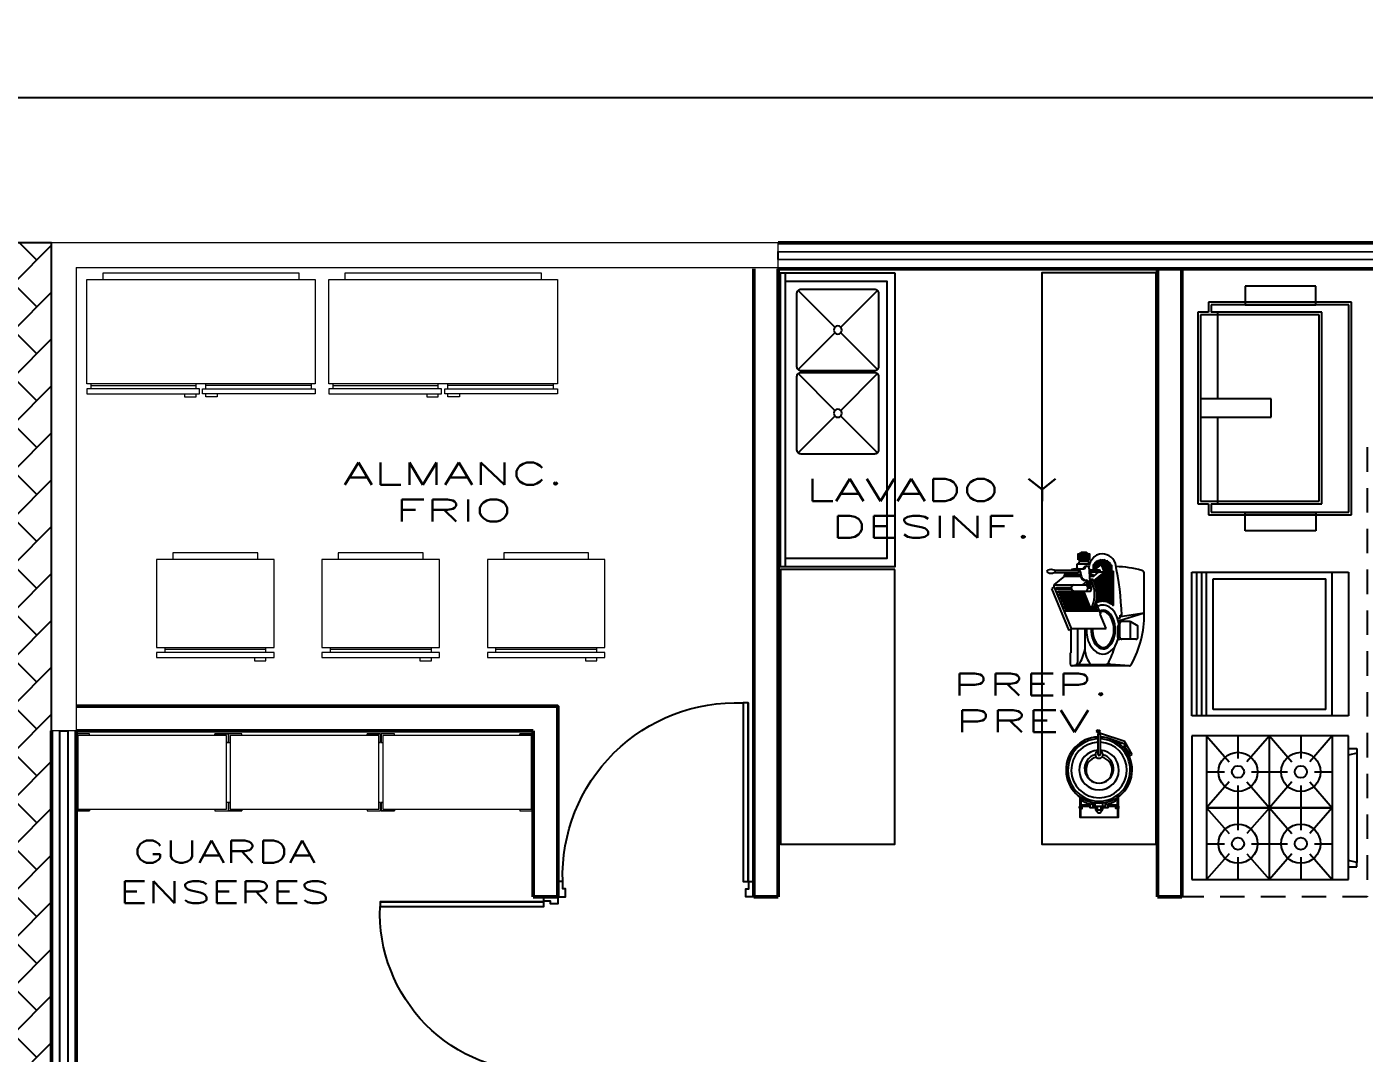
# Model space of a CAD drawing. Header units: millimetres. Extents: x 2523 to 2756, y 378 to 482.
# Drawn here: x 2688.43 to 2696.62, y 421.34 to 427.63 of the extents above; entities that cross this region are included whole.
import ezdxf
from ezdxf.enums import TextEntityAlignment as Align

# ---------------------------------------------------------------- set-up
doc = ezdxf.new("R2010")
doc.units = ezdxf.units.MM
doc.linetypes.add('H100', pattern=[0.24, 0.15, -0.09])
doc.layers.get('Defpoints').update_dxf_attribs({"color": 8})
for name, color, linetype in [('CANCEL', 6, 'Continuous'), ('MOBILIARIO', 161, 'Continuous'), ('PROYECC', 7, 'H100'), ('PUERTAS', 2, 'Continuous'), ('TEXT COCINA', 3, 'Continuous')]:
    doc.layers.add(name, color=color, linetype=linetype)
for name, color, linetype, lineweight in [('MOB', 161, 'Continuous', 15), ('MUROS', 7, 'Continuous', 50), ('murosnuevos', 5, 'Continuous', 0)]:
    doc.layers.add(name, color=color, linetype=linetype, lineweight=lineweight)
doc.styles.add('100', font='ROMANS.shx', dxfattribs={"width": 1.8, "height": 0.18})

# ---------------------------------------------------------------- blocks, each defined once
blk = doc.blocks.new('P110')
at = {"color": 2}
blk.add_lwpolyline([(0.0317, 1.0882), (0.0317, 0.0853), (0.0317, 1.0882), (0.0594, 1.0882), (0.0594, 0.0853), (0.0317, 0.0853)], close=True, dxfattribs=at)
for points in [[(0, 0.0161), (0, 0), (0.0432, 0), (0.0432, 0.0443), (0.0277, 0.0443), (0.0277, 0.0853), (0, 0.0853), (0, 0.0678)], [(1.1, 0.0161), (1.1, 0), (1.0568, 0), (1.0568, 0.0443), (1.0723, 0.0443), (1.0723, 0.0853), (1.1, 0.0853), (1.1, 0.0678)]]:
    blk.add_lwpolyline(points, dxfattribs=at)
at = {"color": 8}
blk.add_arc((0.0995, 0.1158), 0.9733, 358.20212, 92.36267, dxfattribs=at)
blk = doc.blocks.new('A-03 PLANTA BAJA$0$SLICER 2612')
at = {"layer": 'MOBILIARIO'}
for p, q in [((-0.1255, 0.2045), (0.1314, 0.3106)), ((-0.1137, 0.1899), (0.1446, 0.2945)), ((0.1446, 0.2945), (0.1314, 0.3106)), ((0.1446, 0.2945), (0.1535, 0.2945)), ((0.1535, 0.2945), (0.2072, 0.2302)), ((0.1535, 0.2945), (0.1535, 0.1728)), ((0.2275, 0.1472), (0.2275, 0.2957)), ((0.2425, 0.1472), (0.2425, 0.2932)), ((-0.3429, -0.1653), (-0.3429, 0.1857)), ((-0.3429, 0.1857), (-0.3363, 0.1614)), ((-0.3346, 0.1947), (-0.2629, 0.1947)), ((-0.2629, 0.1932), (-0.2629, 0.1947)), ((-0.1164, 0.1932), (-0.2629, 0.1932)), ((-0.1137, 0.1899), (-0.1255, 0.2045)), ((-0.1137, 0.1899), (-0.1137, -0.0222)), ((0.1145, 0.1728), (0.1145, 0.079)), ((0.1535, 0.1728), (0.1535, 0.0891)), ((0.2072, 0.2302), (0.2179, 0.2349)), ((0.2072, 0.2302), (0.2072, 0.134)), ((0.2179, 0.2349), (0.2179, 0.1397)), ((-0.3342, -0.0221), (-0.3364, 0.162)), ((-0.1137, 0.1524), (-0.3225, 0.1524)), ((-0.1137, 0.108), (-0.2424, 0.108)), ((0.0226, 0.0768), (0.1145, 0.114)), ((0.1535, 0.1198), (0.1719, 0.0967)), ((0.2462, 0.1548), (0.2819, 0.1548)), ((0.2522, 0.1472), (0.2522, 0.1149)), ((0.2819, 0.1548), (0.2819, 0.0788)), ((0.2819, 0.1467), (0.298, 0.1383)), ((0.298, 0.0896), (0.2819, 0.0817)), ((0.298, 0.1383), (0.298, 0.0896)), ((-0.1137, -0.0222), (-0.0265, 0.0131)), ((-0.0265, 0.0131), (-0.0252, 0.0099)), ((-0.0252, 0.0099), (0.0473, 0.0393)), ((0.0184, 0.0682), (0.0183, 0.055)), ((0.1782, 0.0518), (0.2309, -0.0127)), ((0.1874, 0.066), (0.1874, 0.0773)), ((0.1881, 0.0773), (0.2494, 0.0785)), ((0.2072, 0.0777), (0.2072, 0.0522)), ((0.2072, 0.0522), (0.2309, 0.0232)), ((0.2179, 0.0779), (0.2179, 0.0579)), ((0.2204, 0.0779), (0.2309, 0.0651)), ((0.2309, -0.0127), (0.2309, 0.0781)), ((0.2309, -0.0127), (0.2787, 0.0064)), ((0.2431, 0.0189), (0.2431, 0.0784)), ((0.2431, 0.0501), (0.2787, 0.0064)), ((-0.3429, -0.1653), (-0.3341, -0.051)), ((-0.1797, -0.2051), (-0.1797, -0.106)), ((-0.1056, -0.0931), (-0.1668, -0.0931)), ((-0.1668, -0.1066), (-0.0838, -0.1066)), ((-0.0981, -0.1005), (-0.0838, -0.1005)), ((-0.0709, -0.1726), (-0.0709, -0.1134)), ((-0.0196, -0.2564), (-0.0684, -0.0978)), ((-0.0499, -0.0923), (-0.0499, -0.1092)), ((-0.0499, -0.1092), (-0.0322, -0.1092)), ((-0.0196, -0.2564), (-0.0426, -0.1092)), ((-0.0322, -0.1092), (-0.0322, -0.1183)), ((-0.1797, -0.1726), (-0.0709, -0.1726)), ((-0.1668, -0.218), (-0.0969, -0.218)), ((-0.0709, -0.1726), (-0.0969, -0.218)), ((-0.0245, -0.2564), (0.2281, -0.2564))]:
    blk.add_line(p, q, dxfattribs=at)
for points in [[(0.0574, 0.0909), (0.0574, 0.2491, 1), (0.0521, 0.2491), (0.0521, 0.0888)], [(0.0761, 0.0985), (0.0761, 0.2571, 1), (0.0709, 0.2571), (0.0709, 0.0964)], [(0.0952, 0.1062), (0.0952, 0.2646, 1), (0.09, 0.2646), (0.09, 0.1041)], [(0.1137, 0.1137), (0.1137, 0.2717, 1), (0.1085, 0.2717), (0.1085, 0.1116)], [(0.1346, 0.1904), (0.1346, 0.2805, 1), (0.1294, 0.2805), (0.1294, 0.1898)], [(0.0189, 0.0723), (0.0189, 0.234, 1), (0.0137, 0.234), (0.0137, 0.0354, 1), (0.0189, 0.0354), (0.0189, 0.0518)], [(0.0381, 0.0831), (0.0381, 0.2413, 1), (0.0329, 0.2413), (0.0329, 0.081)], [(-0.0322, -0.1183, 0.044297), (0.286, -0.0792, 0.37996), (0.3411, 0.0172, 0.10569), (0.3315, 0.0416, 0.184714), (0.2622, 0.0844, 0.184714)], [(0.0494, 0.0388), (0.0489, 0.0388, 1), (0.0489, 0.0311), (0.1951, 0.0311)], [(0.1962, 0.0298), (0.0527, 0.0298, 1), (0.0527, 0.0221), (0.2024, 0.0221)], [(0.2037, 0.0206), (0.0552, 0.0206, 1), (0.0552, 0.0129), (0.2099, 0.0129)], [(0.2106, 0.0121), (0.0568, 0.0121, 1), (0.0568, 0.0045), (0.2168, 0.0045)], [(0.2177, 0.0035), (0.0579, 0.0035, 1), (0.0579, -0.0042), (0.2239, -0.0042)], [(0.2443, 0.0487), (0.2752, 0.0487, 1), (0.2752, 0.0563), (0.2431, 0.0563)], [(0.2516, 0.0396), (0.2863, 0.0396, 1), (0.2863, 0.0473), (0.2454, 0.0473)], [(0.2586, 0.0311), (0.2936, 0.0311, 1), (0.2936, 0.0388), (0.2523, 0.0388)], [(0.2523, -0.0042), (0.3017, -0.0042, 1), (0.3017, 0.0035), (0.2714, 0.0035)], [(0.2659, 0.0221), (0.2981, 0.0221, 1), (0.2981, 0.0298), (0.2597, 0.0298)], [(0.2734, 0.0129), (0.2998, 0.0129, 1), (0.2998, 0.0206), (0.2672, 0.0206)], [(0.2739, 0.0045), (0.3022, 0.0045, 1), (0.3022, 0.0121), (0.2741, 0.0121)], [(0.2251, -0.0057), (0.0577, -0.0057, 1), (0.0577, -0.0134), (0.3025, -0.0134, 1), (0.3025, -0.0057), (0.2485, -0.0057)]]:
    blk.add_lwpolyline(points, format="xyb", dxfattribs=at)
for points in [[(-0.0002, 0.2266, 1), (-0.0054, 0.2266), (-0.0054, 0.0281, 1), (-0.0002, 0.0281)], [(0.0318, -0.0603, 1), (0.0318, -0.0679), (0.2331, -0.0679, 1), (0.2331, -0.0603)], [(0.0404, -0.0511, 1), (0.0404, -0.0587), (0.2696, -0.0587, 1), (0.2696, -0.0511)], [(0.0449, -0.0417, 1), (0.0449, -0.0494), (0.2836, -0.0494, 1), (0.2836, -0.0417)], [(0.0502, -0.0329, 1), (0.0502, -0.0405), (0.2903, -0.0405, 1), (0.2903, -0.0329)], [(0.0541, -0.0237, 1), (0.0541, -0.0314), (0.2965, -0.0314, 1), (0.2965, -0.0237)], [(0.0568, -0.0142, 1), (0.0568, -0.0218), (0.2995, -0.0218, 1), (0.2995, -0.0142)]]:
    blk.add_lwpolyline(points, format="xyb", close=True, dxfattribs=at)
for points in [[(0.298, 0.1383), (0.3078, 0.1383), (0.3078, 0.0896), (0.298, 0.0896)], [(0.3078, 0.149), (0.343, 0.149), (0.343, 0.0789), (0.3078, 0.0789)], [(0.3078, 0.1454), (0.3357, 0.1454), (0.3357, 0.1417), (0.3078, 0.1417)], [(0.3078, 0.1348), (0.3366, 0.1348), (0.3366, 0.1274), (0.3078, 0.1274)], [(0.3078, 0.1188), (0.3366, 0.1188), (0.3366, 0.1114), (0.3078, 0.1114)], [(0.3078, 0.1037), (0.3366, 0.1037), (0.3366, 0.0963), (0.3078, 0.0963)], [(0.3078, 0.0892), (0.3357, 0.0892), (0.3357, 0.0854), (0.3078, 0.0854)], [(0.343, 0.1374), (0.3485, 0.1374), (0.3485, 0.0905), (0.343, 0.0905)], [(0.3485, 0.1277), (0.353, 0.1277), (0.353, 0.1002), (0.3485, 0.1002)]]:
    blk.add_lwpolyline(points, close=True, dxfattribs=at)
for points in [[(0.1889, 0.0388), (0.1403, 0.0388)], [(0.1438, 0.0396), (0.1882, 0.0396)], [(0.1819, 0.0473), (0.1676, 0.0473)], [(0.171, 0.0487), (0.1808, 0.0487)]]:
    blk.add_lwpolyline(points, dxfattribs=at)
for centre, radius, start, end in [((-0.3297, 0.1819), 0.0137, 110.84262, 163.81803), ((0.134, 0.1708), 0.0196, 5.79111, 174.20889), ((0.24, 0.1839), 0.00786, 13.02665, 71.23287), ((0.0122, 0.1312), 0.2416, 5.51636, 13.02665), ((-0.3224, 0.1677), 0.0153, 204.16587, 270.47986), ((-0.2082, 0.3263), 0.2209, 234.57759, 261.09354), ((-0.2325, -0.0538), 0.1622, 93.50234, 129.34664), ((0.1444, 0.1232), 0.0462, 251.89309, 316.85413), ((0.1443, 0.1372), 0.049, 257.85555, 306.5509), ((0.1638, 0.1109), 0.0162, 306.5509, 349.08415), ((0.1663, 0.1026), 0.0162, 316.85413, 357.84354), ((0.212, 0.1016), 0.0328, 98.3811, 169.08415), ((0.2098, 0.101), 0.0273, 95.55633, 177.84354), ((0.2081, 0.1452), 0.0112, 265.14266, 330.7042), ((0.1904, 0.2743), 0.147, 276.56228, 291.55303), ((0.235, 0.1533), 0.00969, 219.37225, 320.62775), ((0.2478, 0.0985), 0.0201, 274.57135, 77.58042), ((0.2692, 0.118), 0.0173, 190.33264, 258.79648), ((0.0274, 0.0691), 0.00912, 122.03344, 249.4505), ((0.0274, 0.055), 0.00912, 179.60306, 249.4505), ((0.0949, 0.2466), 0.199, 249.21781, 294.4284), ((0.0949, 0.2325), 0.199, 249.21781, 294.4284), ((0.1469, 0.1746), 0.1046, 261.29285, 289.94672), ((0.1717, 0.0802), 0.0157, 290.52206, 349.44276), ((0.1717, 0.0661), 0.0157, 290.52206, 359.82697), ((0.1881, 0.0611), 0.0162, 90, 109.94672), ((0.2081, 0.0634), 0.0112, 265.14266, 330.7042), ((0.237, 0.0189), 0.00613, 180, 0), ((-0.318, -0.0219), 0.0162, 180.69584, 242.49253), ((-0.3164, -0.0533), 0.0179, 115.15591, 172.74194), ((-0.0884, 0.419), 0.5134, 242.49253, 254.49282), ((-0.1668, -0.106), 0.0129, 90, 180), ((-0.1668, -0.1195), 0.0129, 90, 180), ((-0.1056, -0.1005), 0.00743, 0, 90), ((-0.0838, -0.1134), 0.0129, 0, 90), ((-0.0838, -0.1195), 0.0129, 0, 90), ((-0.4851, -0.053), 0.7517, 345.49607, 357.68094), ((-0.3223, -0.1598), 0.0214, 194.99986, 242.03648), ((-0.0245, 0.3917), 0.6482, 241.648, 270), ((-0.1668, -0.2051), 0.0129, 180, 270), ((0.2194, -0.2336), 0.0244, 291.02753, 341.78138)]:
    blk.add_arc(centre, radius, start, end, dxfattribs=at)
blk.add_ellipse((0.236, 0.3141), major_axis=(0, 0.0242), ratio=0.536137, dxfattribs=at)
for centre, major_axis, ratio, start_param, end_param in [((-0.1203, -0.003), (0.1501, 0), 0.673278, 1.52709, 4.332349), ((0.134, 0.1025), (-0.0195, 0), 0.678181, 0, 3.141593), ((0.235, 0.1472), (0.0171, 0), 0.671238, 8.306654, 9.424778), ((0.235, 0.1472), (0.0171, 0), 0.671238, 5.291441, 7.401309), ((-0.1203, -0.0049), (-0.118, 0), 0.627322, 4.656815, 9.726617), ((-0.1203, -0.003), (0.1501, 0), 0.673278, 4.972754, 6.606575), ((0.134, 0.079), (-0.0195, 0), 0.678181, 0, 2.39861)]:
    blk.add_ellipse(centre, major_axis=major_axis, ratio=ratio, start_param=start_param, end_param=end_param, dxfattribs=at)
blk.add_open_spline([(-0.1137, 0.0608), (-0.1177, 0.061), (-0.1217, 0.061), (-0.183, 0.0591), (-0.2302, 0.0261), (-0.2302, -0.0049), (-0.2302, -0.0372), (-0.1782, -0.0714), (-0.0588, -0.0702), (-0.0088, -0.0353), (-0.0108, 0.0026), (-0.0126, 0.0083), (-0.0158, 0.0138)], degree=3, knots=[4.653397, 4.653397, 4.653397, 4.653397, 4.760344, 4.760344, 6.283185, 6.283185, 6.283185, 7.869967, 7.869967, 9.456748, 9.456748, 9.732388, 9.732388, 9.732388, 9.732388], dxfattribs=at)
blk = doc.blocks.new('M180DFIC')
for p, q in [((0.9, -0.03), (-0.9, -0.03)), ((-0.7927, -0.1073), (-0.5677, -0.3323)), ((-0.3073, -0.1073), (-0.5323, -0.3323)), ((-0.2827, -0.1073), (-0.0577, -0.3323)), ((0.2027, -0.1073), (-0.0223, -0.3323)), ((-0.5677, -0.3677), (-0.7927, -0.5927)), ((-0.5323, -0.3677), (-0.3073, -0.5927)), ((-0.0577, -0.3677), (-0.2827, -0.5927)), ((-0.0223, -0.3677), (0.2027, -0.5927))]:
    blk.add_line(p, q)
blk.add_lwpolyline([(-0.9, -0.7), (0.9, -0.7), (0.9, 0), (-0.9, 0)], close=True)
blk.add_lwpolyline([(-0.85, -0.03), (-0.85, -0.65), (0.85, -0.65), (0.85, -0.03)])
for points in [[(-0.3, -0.125, 0.414214), (-0.325, -0.1), (-0.775, -0.1, 0.414214), (-0.8, -0.125), (-0.8, -0.575, 0.414214), (-0.775, -0.6), (-0.325, -0.6, 0.414214), (-0.3, -0.575)], [(0.21, -0.575), (0.21, -0.125, 0.414214), (0.185, -0.1), (-0.265, -0.1, 0.414214), (-0.29, -0.125), (-0.29, -0.575, 0.414214), (-0.265, -0.6), (0.185, -0.6, 0.414214)]]:
    blk.add_lwpolyline(points, format="xyb", close=True)
for centre in [(-0.55, -0.35), (-0.04, -0.35)]:
    blk.add_circle(centre, 0.025)
blk = doc.blocks.new('BLOQUE NUTRICION$0$PB-Servicios Generales$0$A$C44AE7D5F')
for p, q in [((0, 0.88), (0, 0)), ((0.09, 0.88), (0, 0.88)), ((0.09, 0.88), (0.2281, 0.7221)), ((0.09, 0.88), (0.09, 0.44)), ((0.475, 0.88), (0.09, 0.88)), ((0.2825, 0.88), (0.2825, 0.7426)), ((0.475, 0.88), (0.3369, 0.7221)), ((0.96, 0.88), (0.475, 0.88)), ((0.475, 0.88), (0.6131, 0.7221)), ((0.475, 0), (0.475, 0.88)), ((0.6675, 0.88), (0.6675, 0.7426)), ((0.86, 0.88), (0.7219, 0.7221)), ((0.86, 0.88), (0.86, 0.44)), ((0.96, 0), (0.96, 0.88)), ((0.96, 0.8029), (1.0108, 0.8029)), ((1.0108, 0.7753), (0.96, 0.7631)), ((1.0108, 0.8029), (1.0108, 0.7753)), ((1.0108, 0.7753), (1.0108, 0.1047)), ((0.09, 0.66), (0.1999, 0.66)), ((0.3651, 0.66), (0.475, 0.66)), ((0.475, 0.66), (0.5849, 0.66)), ((0.7501, 0.66), (0.86, 0.66)), ((0.2281, 0.5979), (0.09, 0.44)), ((0.2825, 0.5774), (0.2825, 0.44)), ((0.3369, 0.5979), (0.475, 0.44)), ((0.6131, 0.5979), (0.475, 0.44)), ((0.6675, 0.5774), (0.6675, 0.44)), ((0.7219, 0.5979), (0.86, 0.44)), ((0.86, 0.44), (0.09, 0.44)), ((0.86, 0.44), (0.09, 0.44)), ((0.09, 0.44), (0.86, 0.44)), ((0.09, 0.44), (0.2281, 0.2821)), ((0.09, 0.44), (0.09, 0)), ((0.2825, 0.44), (0.2825, 0.3026)), ((0.475, 0.44), (0.3369, 0.2821)), ((0.475, 0.44), (0.6131, 0.2821)), ((0.6675, 0.44), (0.6675, 0.3026)), ((0.86, 0.44), (0.7219, 0.2821)), ((0.86, 0.44), (0.86, 0)), ((0.09, 0.22), (0.1999, 0.22)), ((0.3651, 0.22), (0.475, 0.22)), ((0.475, 0.22), (0.5849, 0.22)), ((0.7501, 0.22), (0.86, 0.22)), ((0.2281, 0.1579), (0.09, 0)), ((0.2825, 0.1374), (0.2825, 0)), ((0.3369, 0.1579), (0.475, 0)), ((0.6131, 0.1579), (0.475, 0)), ((0.6675, 0.1374), (0.6675, 0)), ((0.7219, 0.1579), (0.86, 0)), ((1.0108, 0.1047), (0.96, 0.1169)), ((1.0108, 0.0771), (1.0108, 0.1047)), ((0, 0), (0.475, 0)), ((0.475, 0), (0.96, 0)), ((0.96, 0.0771), (1.0108, 0.0771))]:
    blk.add_line(p, q)
for centre, radius in [((0.2825, 0.66), 0.12), ((0.6675, 0.66), 0.12), ((0.2825, 0.66), 0.0369), ((0.6675, 0.66), 0.0369), ((0.2825, 0.22), 0.12), ((0.6675, 0.22), 0.12), ((0.2825, 0.22), 0.0369), ((0.6675, 0.22), 0.0369)]:
    blk.add_circle(centre, radius)
blk = doc.blocks.new('BLOQUE NUTRICION$0$PB-Servicios Generales$0$mnco201')
for p, q in [((0.88, 0), (0, 0)), ((0, 0), (0, -0.96)), ((0.88, -0.09), (0.88, 0)), ((0.88, -0.0303), (0, -0.0303)), ((0.88, -0.0601), (0, -0.0601)), ((0.44, -0.09), (0, -0.09)), ((0.84, -0.13), (0.04, -0.13)), ((0.04, -0.13), (0.04, -0.82)), ((0.88, -0.09), (0.44, -0.09)), ((0.84, -0.82), (0.84, -0.13)), ((0.88, -0.475), (0.88, -0.09)), ((0.88, -0.96), (0.88, -0.475)), ((0.44, -0.86), (0, -0.86)), ((0.84, -0.82), (0.04, -0.82)), ((0.88, -0.86), (0.44, -0.86)), ((0, -0.96), (0.88, -0.96))]:
    blk.add_line(p, q)
blk = doc.blocks.new('REFRI')
for p, q in [((0.05, 0.54), (0.05, 0.57)), ((0.05, 0.55), (0.67, 0.55)), ((0.67, 0.57), (0.67, 0.54))]:
    blk.add_line(p, q)
for points in [[(0, 0.57), (0, 0.6), (0.72, 0.6), (0.72, 0.57)], [(0, 0.54), (0.72, 0.54), (0.72, 0), (0, 0)]]:
    blk.add_lwpolyline(points, close=True)
for points in [[(0.6, 0.6), (0.6, 0.62), (0.67, 0.62), (0.67, 0.6)], [(0.62, 0), (0.62, -0.04), (0.1, -0.04), (0.1, 0)]]:
    blk.add_lwpolyline(points)
blk = doc.blocks.new('REFRIDOB')
for p, q in [((0.025, 0.64), (0.025, 0.67)), ((0.67, 0.67), (0.67, 0.64)), ((0.73, 0.67), (0.73, 0.64)), ((1.375, 0.64), (1.375, 0.67)), ((0.025, 0.65), (0.67, 0.65)), ((1.375, 0.65), (0.73, 0.65))]:
    blk.add_line(p, q)
for points in [[(0, 0.67), (0, 0.7), (0.69, 0.7), (0.69, 0.67)], [(1.4, 0.67), (1.4, 0.7), (0.71, 0.7), (0.71, 0.67)], [(0, 0.64), (1.4, 0.64), (1.4, 0), (0, 0)]]:
    blk.add_lwpolyline(points, close=True)
for points in [[(0.6, 0.7), (0.6, 0.72), (0.67, 0.72), (0.67, 0.7)], [(0.8, 0.7), (0.8, 0.72), (0.73, 0.72), (0.73, 0.7)], [(1.3, 0), (1.3, -0.04), (0.1, -0.04), (0.1, 0)]]:
    blk.add_lwpolyline(points)
blk = doc.blocks.new('10260337')
for points in [[(0.0825, -0.01125), (0.0825, 0), (0, 0), (0, -0.0525), (0.01125, -0.0525)], [(0.85, -0.01125), (0.85, 0), (0.9325, 0), (0.9325, -0.0525), (0.92125, -0.0525)], [(0.0825, -0.46125), (0.0825, -0.4725), (0, -0.4725), (0, -0.42), (0.01125, -0.42)], [(0.85, -0.46125), (0.85, -0.4725), (0.9325, -0.4725), (0.9325, -0.42), (0.92125, -0.42)]]:
    blk.add_lwpolyline(points)
for points in [[(0.85, -0.01125), (0.85, 0), (0.9325, 0), (0.9325, -0.0525), (0.92125, -0.0525), (0.92125, -0.42), (0.9325, -0.42), (0.9325, -0.4725), (0.85, -0.4725), (0.85, -0.46125), (0.0825, -0.46125), (0.0825, -0.4725), (0, -0.4725), (0, -0.42), (0.01125, -0.42), (0.01125, -0.0525), (0, -0.0525), (0, 0), (0.0825, 0), (0.0825, -0.01125)], [(0.01125, -0.46125), (0.01125, -0.01125), (0.92125, -0.01125), (0.92125, -0.46125)]]:
    blk.add_lwpolyline(points, close=True)
blk = doc.blocks.new('A$C40C86051')
at = {"color": 0}
for p, q in [((0.1652, 0.9409), (0.1652, 0.8767)), ((1.3391, 0.9409), (0.1652, 0.9409)), ((0.1812, 0.9249), (0.1812, 0.198)), ((1.3231, 0.9249), (0.1812, 0.9249)), ((0.6956, 0.9249), (0.6956, 0.4933)), ((0.8087, 0.9249), (0.6956, 0.9249)), ((0.8087, 0.4933), (0.8087, 0.9249)), ((1.3231, 0.198), (1.3231, 0.9249)), ((1.3391, 0.8767), (1.3391, 0.9409)), ((0.1652, 0.8767), (0.0976, 0.8767)), ((0.0976, 0.8767), (0.0976, 0)), ((0.1652, 0.8607), (0.1136, 0.8607)), ((0.1136, 0.8607), (0.1136, 0.016)), ((0.1652, 0.8607), (0.1652, 0.182)), ((0.6956, 0.8209), (0.1652, 0.8209)), ((1.3391, 0.8209), (0.8087, 0.8209)), ((1.4007, 0.8767), (1.3391, 0.8767)), ((1.3847, 0.8607), (1.3391, 0.8607)), ((1.3391, 0.182), (1.3391, 0.8607)), ((1.3847, 0.016), (1.3847, 0.8607)), ((1.4007, 0), (1.4007, 0.8767)), ((0, 0.2197), (0, 0.6513)), ((0, 0.6513), (0.113, 0.6513)), ((0.113, 0.6513), (0.113, 0.2197)), ((1.3853, 0.6513), (1.3853, 0.2197)), ((1.4983, 0.6513), (1.3853, 0.6513)), ((1.4983, 0.2197), (1.4983, 0.6513)), ((0.6956, 0.4933), (0.8087, 0.4933)), ((0.113, 0.2197), (0, 0.2197)), ((0.1652, 0.182), (1.3391, 0.182)), ((0.1812, 0.198), (1.3231, 0.198)), ((1.3853, 0.2197), (1.4983, 0.2197)), ((0.1136, 0.016), (1.3847, 0.016)), ((0.0976, 0), (1.4007, 0))]:
    blk.add_line(p, q, dxfattribs=at)
blk = doc.blocks.new('A-03 PLANTA BAJA$0$PEELER 6430-6460')
at = {"layer": 'MOBILIARIO'}
for p, q in [((-0.0083, 0.3005), (-0.0083, 0.1545)), ((0.1886, 0.2479), (0.0026, 0.3084)), ((0.0083, 0.3005), (0.0083, 0.1545)), ((0.1885, 0.2277), (0.0861, 0.2658)), ((0.1539, 0.2266), (0.1672, 0.2356)), ((0.1764, 0.2058), (0.1861, 0.2124)), ((0.1861, 0.2124), (0.1885, 0.2277)), ((0.2262, 0.1535), (0.1861, 0.2124)), ((0.1885, 0.2277), (0.1969, 0.2335)), ((0.2435, 0.153), (0.1886, 0.2479)), ((0.1898, 0.207), (0.2059, 0.218)), ((0.2174, 0.1474), (0.2262, 0.1535)), ((0.2217, 0.1382), (0.2435, 0.153)), ((-0.133, -0.2189), (-0.0682, -0.2189)), ((-0.133, -0.2266), (-0.0682, -0.2266)), ((-0.1246, -0.23), (-0.133, -0.23)), ((-0.1246, -0.2408), (-0.133, -0.2408)), ((-0.0286, -0.2266), (-0.0286, -0.2033)), ((0.0254, -0.2429), (0.0254, -0.251)), ((0.0286, -0.2266), (0.0286, -0.2033)), ((0.0682, -0.2189), (0.133, -0.2189)), ((0.0682, -0.2266), (0.133, -0.2266)), ((0.1246, -0.23), (0.133, -0.23)), ((0.1246, -0.2408), (0.133, -0.2408))]:
    blk.add_line(p, q, dxfattribs=at)
for points in [[(-0.1418, -0.1593), (-0.1418, -0.3088), (0.1418, -0.3088), (0.1418, -0.1593)], [(-0.1255, -0.1701), (-0.1255, -0.1771), (-0.133, -0.1771), (-0.133, -0.2464), (-0.1362, -0.2464), (-0.1362, -0.3088)], [(0.1255, -0.1701), (0.1255, -0.1771), (0.133, -0.1771), (0.133, -0.2464), (0.1362, -0.2464), (0.1362, -0.3088)], [(-0.0462, -0.2005), (-0.0462, -0.2266), (0.0462, -0.2266), (0.0462, -0.2005)]]:
    blk.add_lwpolyline(points, dxfattribs=at)
for points in [[(-0.122, -0.1722), (-0.122, -0.1881, 0.078552), (-0.0462, -0.2147)], [(0.0462, -0.2147, 0.078552), (0.122, -0.1881), (0.122, -0.1722)], [(-0.0682, -0.2096), (-0.0682, -0.237), (-0.0312, -0.237, -0.414214), (-0.0254, -0.2429), (-0.0254, -0.251), (-0.0074, -0.277), (0.0074, -0.277), (0.0254, -0.251), (0.0254, -0.2429, -0.414214), (0.0312, -0.237), (0.0682, -0.237), (0.0682, -0.2096)]]:
    blk.add_lwpolyline(points, format="xyb", dxfattribs=at)
for points in [[(-0.133, -0.2442), (-0.1246, -0.2442), (-0.1246, -0.2266), (-0.133, -0.2266)], [(-0.0123, -0.2266), (0.0123, -0.2266), (0.0123, -0.2559), (-0.0123, -0.2559)], [(0.133, -0.2442), (0.1246, -0.2442), (0.1246, -0.2266), (0.133, -0.2266)]]:
    blk.add_lwpolyline(points, close=True, dxfattribs=at)
for centre, radius, start, end in [((0, 0.3005), 0.00829, 0, 180), ((0, 0.0383), 0.2432, 91.9532, 88.0468), ((0, 0.0383), 0.2291, 92.07382, 87.92618), ((0, 0.0383), 0.2047, 92.32125, 87.67875), ((0, 0.0383), 0.146, 93.25528, 86.74472), ((0, 0.0482), 0.1064, 105.06574, 74.93426), ((0, 0.0383), 0.0964, 101.78761, 78.21239), ((0, 0.1521), 0.0277, 107.43256, 72.56744), ((0, 0.1545), 0.00829, 180, 0), ((-0.1269, -0.2354), 0.0186, 143.65528, 216.34472), ((0.1269, -0.2354), 0.0186, 323.65528, 36.34472)]:
    blk.add_arc(centre, radius, start, end, dxfattribs=at)

msp = doc.modelspace()

# ---------------------------------------------------------------- hatches: boundary and pattern name
at = {"layer": 'MOBILIARIO'}
h = msp.add_hatch(dxfattribs=at)
h.set_pattern_fill('AR-HBONE', color=256, scale=0.002, style=0)
h.set_pattern_definition([(45, (3044.10933, 336.97622), (3e-17, 0.2873682), [0.6096, -0.2032]), (135, (3044.25301, 337.1199), (3e-17, 0.2873682), [0.6096, -0.2032])])
h.paths.add_polyline_path([(2688.5824, 416.4794), (2688.5824, 426.3094), (2685.5824, 426.3094), (2683.796, 416.4794)])

# ---------------------------------------------------------------- linework, layer by layer
at = {"layer": 'CANCEL'}
msp.add_lwpolyline([(2703.4978, 426.2544), (2703.4978, 426.2044), (2693.0324, 426.2074), (2693.0324, 426.2574)], close=True, dxfattribs=at)
msp.add_lwpolyline([(2688.6315, 420.1619), (2688.6324, 423.3206), (2688.6824, 423.3206), (2688.6815, 420.1619)], dxfattribs=at)
at = {"layer": 'Defpoints'}
msp.add_lwpolyline([(2637.7002, 476.1288), (2717.3183, 476.1288), (2717.3183, 427.1975), (2637.7002, 427.1975)], close=True, dxfattribs=at)
at = {"layer": 'MOBILIARIO'}
msp.add_lwpolyline([(2688.5824, 416.4794), (2688.5824, 426.3094), (2685.5824, 426.3094), (2683.796, 416.4794)], close=True, dxfattribs=at)
at = {"layer": 'MOBILIARIO', "ltscale": 0.5, "extrusion": (4.62251e-16, 1.12301e-09, 1), "elevation": 0}
for points in [[(2695.3477, 426.1256), (2694.6477, 426.1256), (2694.6477, 422.6256), (2695.3477, 422.6256)], [(2693.7477, 424.308), (2693.0477, 424.308), (2693.0477, 422.6256), (2693.7477, 422.6256)]]:
    msp.add_lwpolyline(points, close=True, dxfattribs=at)
at = {"layer": 'MUROS'}
for p, q in [((2692.8824, 422.3037), (2692.8824, 426.1512)), ((2693.0324, 422.3037), (2693.0324, 426.1512)), ((2695.355, 422.3037, 0), (2695.355, 426.1594, 0)), ((2695.505, 426.1594, 0), (2695.505, 422.4537, 0)), ((2695.505, 422.3037, 0), (2695.505, 425.4737, 0)), ((2691.6824, 423.3206), (2691.6824, 423.4706)), ((2691.6824, 422.3037), (2691.6824, 423.4706)), ((2688.7324, 423.3206), (2691.5324, 423.3206)), ((2691.5324, 423.3206), (2691.5324, 422.3037)), ((2695.505, 422.4537, 0), (2695.505, 422.3037, 0)), ((2691.6824, 422.3037), (2691.5324, 422.3037)), ((2693.0324, 422.3037), (2692.8824, 422.3037)), ((2695.355, 422.3037, 0), (2695.505, 422.3037, 0)), ((2695.355, 422.3037, 0), (2695.505, 422.3037, 0))]:
    msp.add_line(p, q, dxfattribs=at)
at = {"layer": 'MUROS', "color": 2}
msp.add_line((2695.505, 422.4537, 0), (2695.505, 426.1594, 0), dxfattribs=at)
at = {"layer": 'MUROS'}
for points in [[(2703.4978, 426.3094), (2693.0324, 426.3094)], [(2693.0324, 426.1494), (2703.4978, 426.1494)], [(2691.6824, 423.3206), (2691.6824, 423.4706), (2688.7324, 423.4706)], [(2688.5824, 423.3206), (2688.5824, 420.1619)], [(2688.7324, 420.1619), (2688.7324, 423.3206)]]:
    msp.add_lwpolyline(points, dxfattribs=at)
at = {"layer": 'murosnuevos'}
for p, q in [((2688.5824, 426.3012), (2688.5824, 423.3206)), ((2688.7324, 426.1594), (2693.0324, 426.1594))]:
    msp.add_line(p, q, dxfattribs=at)
for points in [[(2693.0324, 426.3094), (2688.5824, 426.3094), (2688.5824, 423.3206)], [(2693.0324, 426.1512), (2693.0324, 426.3094)], [(2688.7324, 426.1594), (2688.7324, 423.3206), (2688.5824, 423.3206)]]:
    msp.add_lwpolyline(points, dxfattribs=at)
at = {"layer": 'PROYECC', "elevation": 0}
msp.add_lwpolyline([(2700.6325, 425.0574), (2700.6325, 425.0574), (2696.6394, 425.0574), (2696.6394, 422.3037), (2695.505, 422.3037)], dxfattribs=at)

# ---------------------------------------------------------------- block references
at = {"layer": 'MOB', "rotation": 180}
for p in [(2690.1971, 426.0853), (2691.68, 426.0853)]:
    msp.add_blockref('REFRIDOB', p, dxfattribs=at)
at = {"layer": 'MOB', "xscale": -1, "rotation": 180}
for p in [(2689.2248, 424.3695), (2690.2382, 424.3695), (2691.2517, 424.3695)]:
    msp.add_blockref('REFRI', p, dxfattribs=at)
at = {"layer": 'MOB', "xscale": -1}
for p in [(2689.6649, 423.3017), (2690.5974, 423.3017), (2691.5324, 423.3017)]:
    msp.add_blockref('10260337', p, dxfattribs=at)
at = {"layer": 'MOBILIARIO', "ltscale": 0.5, "extrusion": (4.62251e-16, -1.12301e-09, 1), "xscale": -1, "rotation": 90.00005505614124}
msp.add_blockref('M180DFIC', (2693.0477, 425.2256, 0), dxfattribs=at)
at = {"layer": 'MOBILIARIO', "rotation": 90}
msp.add_blockref('A$C40C86051', (2696.5447, 424.545), dxfattribs=at)
at = {"layer": 'MOBILIARIO', "extrusion": (7.73306e-17, 5.61507e-10, -1), "xscale": -1, "zscale": -1, "rotation": 269.9999388508076}
msp.add_blockref('A-03 PLANTA BAJA$0$SLICER 2612', (-2695.0185, 424.0605, -0.0248), dxfattribs=at)
at = {"layer": 'MOBILIARIO', "xscale": -1, "rotation": 90}
msp.add_blockref('BLOQUE NUTRICION$0$PB-Servicios Generales$0$mnco201', (2695.5665, 424.2912), dxfattribs=at)
at = {"layer": 'MOBILIARIO', "extrusion": (1.00183e-15, 1.68452e-09, 1), "xscale": 0.8325660529722166, "yscale": 0.8325660529722166, "zscale": 0.8325660529722166, "rotation": 359.9999388507842}
msp.add_blockref('A-03 PLANTA BAJA$0$PEELER 6430-6460', (2694.998, 423.0478, 0), dxfattribs=at)
at = {"layer": 'MOBILIARIO'}
msp.add_blockref('BLOQUE NUTRICION$0$PB-Servicios Generales$0$A$C44AE7D5F', (2695.5665, 422.4085), dxfattribs=at)
at = {"layer": 'PUERTAS', "xscale": -1.090909090911177, "yscale": 1.090909090911177, "zscale": 1.090909090911177}
msp.add_blockref('P110', (2692.8824, 422.3037), dxfattribs=at)
at = {"layer": 'PUERTAS', "xscale": -1, "rotation": 90}
msp.add_blockref('P110', (2691.6824, 422.3037), dxfattribs=at)

# ---------------------------------------------------------------- texts
at = {"layer": 'TEXT COCINA', "style": '100', "width": 1.6}
for s, p in [('GUARDA', (2689.6411, 422.5795)), ('ENSERES', (2689.6411, 422.3316))]:
    msp.add_text(s, height=0.135, rotation=360, dxfattribs=at).set_placement(p, align=Align.MIDDLE)
at = {"layer": 'TEXT COCINA', "char_height": 0.135, "attachment_point": 5, "style": '100'}
for s, insert, width in [('ALMANC. FRIO', (2691.0444, 424.7829, 0.0073), 0.841036), ('LAVADO Y DESINF.', (2693.9716, 424.6828, 0.0005), 1.869761), ('PREP. PREV.', (2694.5814, 423.4921, -0.0482), 1.121381)]:
    msp.add_mtext(s, dxfattribs=dict(at, insert=insert, width=width))

doc.saveas('drawing.dxf')
